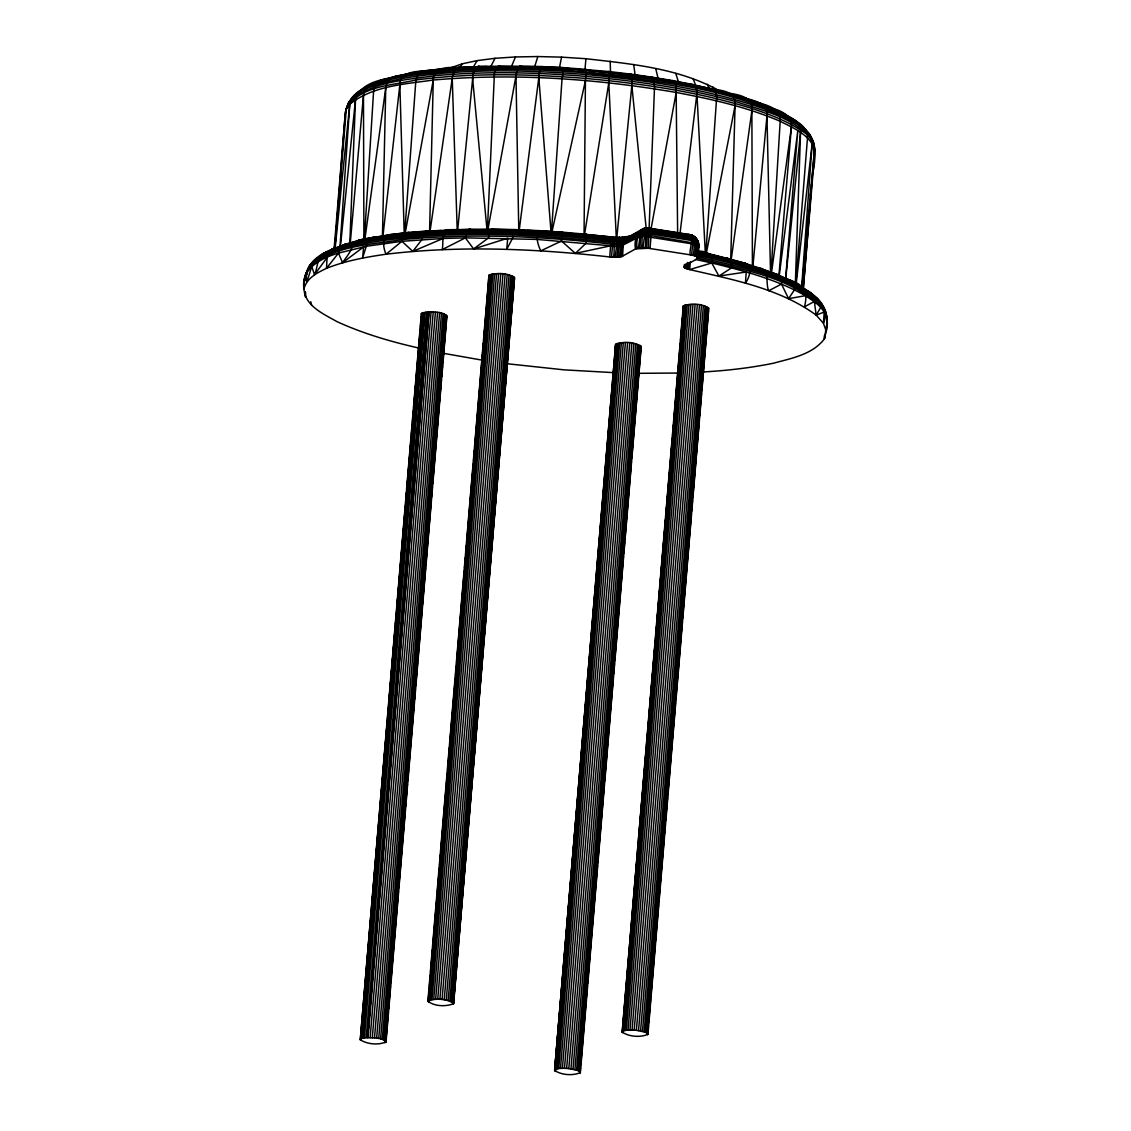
<?xml version="1.0" encoding="UTF-8"?>
<svg xmlns="http://www.w3.org/2000/svg" width="1131" height="1131" viewBox="0 0 1131 1131"><rect width="100%" height="100%" fill="white"/><g stroke="black" fill="none" stroke-linecap="round" stroke-linejoin="round"><path stroke-width="1.5" d="M698.279 247.519L698.732 247.166C699.608 241.398 695.395 235.418 689.514 234.527L648.784 228.109C638.025 226.568 633.558 240.012 635.509 248.919L621.796 256.596L609.736 256.949C535.571 248.693 460.374 245.356 386.109 254.206C365.864 257.133 345.563 260.766 326.463 268.33C317.231 272.84 306.345 278.113 303.956 289.14C305.342 306.289 323.834 314.093 336.868 321.572C363.051 333.588 390.831 341.703 418.88 348.051M698.732 247.166L697.997 241.242L695.254 239.744L647.907 232.124L638.69 232.59L623.181 240.875L610.881 240.988C548.563 233.806 485.623 230.837 422.966 234.838C385.94 238.98 345.139 239.8 313.329 261.515L306.982 281.633C302.839 263.382 322.589 251.69 337.151 247.717M801.582 288.221L812.185 143.481C813.09 134.66 804.367 129.231 798.896 124.254M815.493 297.312C823.778 303.051 827.92 313.612 823.439 323.254L826.224 331.227L824.428 338.833C812.468 354.653 791.347 358.301 773.35 363.249C750.136 367.957 726.569 370.643 702.917 371.972M819.692 302.981C828.486 309.116 826.987 321.769 826.224 331.227C830.776 314.927 820.795 297.085 805.922 290.483M635.509 248.919L648.346 248.255L690.292 254.843C692.13 255.436 699.099 255.776 697.346 258.688L683.887 266.393L684.835 268.047L689.698 269.588C733.128 279.739 779.344 288.348 816.144 315.082L824.202 312.085L823.439 323.254L816.144 315.082L813.938 298.117L810.46 292.505L789.82 280.135L775.852 273.942L758.731 268.245L771.399 273.023M584.063 234.089L585.434 80.598L586.339 69.359L563.945 67.704L562.036 78.873L551.391 233.24M795.333 283.895L800.55 132.369C801.851 121.385 789.353 116.747 781.549 113.114L784.433 114.881M778.906 275.752L791.417 126.799C792.492 114.924 778.708 109.226 768.967 107.841M826.196 327.651C829.659 317.104 822.407 307.448 814.179 301.567L804.452 306.84C808.693 290.964 803.137 283.641 786.936 279.187L800.281 286.709M814.179 301.567L805.399 295.686L788.576 298.683L781.493 284.079C782.214 279.046 778.538 273.08 772.982 273.617L777.633 275.681M770.55 273.645L766.959 115.899C768.981 102.836 752.949 100.475 744.071 97.832L761.7 103.84M382.448 236.308L385.756 87.794L386.717 83.553L390.124 78.59L395.2 76.244L423.913 70.815L460.105 67.309L457.631 67.676C447.989 67.026 432.961 66.955 433.272 80.032L404.969 234.386M429.582 231.615L433.272 80.032C514.308 72.907 596.164 78.718 676.211 92.459C711.555 99.118 746.997 107.063 780.178 121.286C793.071 127.874 809.103 134.278 814.56 148.91L803.293 288.659L814.603 154.169C817.049 127.86 785.578 117.864 766.238 109.58C708.303 88.967 646.918 80.244 585.943 74.519C524.643 69.853 462.438 68.157 401.618 78.605C380.963 83.708 347.811 87.723 345.209 114.302L334.112 249.103M752.412 266.025L751.875 110.668C753.585 89.9 722.426 95.683 710.777 88.6L690.999 84.585L694.165 85.108C705.687 92.134 737.652 84.712 735.079 105.664L730.739 258.815M349.832 242.896L355.502 99.57C361.793 78.251 393.008 78.901 410.454 73.232L391.679 77.474M742.77 263.071L706.295 253.443L745.216 263.254C753.161 266.902 749.231 277.972 745.428 283.16L746.234 272.006L718.906 276.063L711.752 262.972C713.576 254.701 705.56 250.432 697.983 251.28M648.346 248.255L654.524 86.62L653.464 78.463L650.975 77.36M487.447 229.395L494.445 72.752L496.226 67.959L498.644 65.881L521.151 66.333M679.985 233.834L697.078 92.247L696.371 88.614L694.165 85.108L673.072 81.107M677.639 233.58L676.098 86.295L674.712 82.026L673.228 80.711L651.682 77.106M611.518 257.133L613.228 237.1L609.651 237.001M770.989 273.645L780.178 121.286C781.832 109.792 768.684 105.635 760.089 103.133M364.267 240.903L373.583 91.314C373.824 84.373 380.483 78.067 387.565 79.721M609.736 256.949L610.867 242.458L610.203 236.817L586.226 234.485L616.791 237.595L631.847 85.588C631.508 82.577 633.614 74.886 629.826 74.349L652.94 77.657M339.979 247.336L349.776 104.208L350.836 99.924C374.078 81.39 405.817 79.976 434.078 75.805C484.52 71.055 535.345 72.299 585.787 76.385C636.046 80.852 686.22 88.161 734.98 101.366C761.757 110.202 792.619 116.818 811.846 139.071M705.801 253.839L716.701 96.644L715.838 92.968L713.18 89.377L692.115 84.415M404.587 234.357L415.741 82.125C416.024 76.866 419.488 70.391 425.51 70.772C415.996 71.564 400.077 71.578 399.851 84.712L382.914 236.322M584.6 234.145L608.789 82.846L609.1 73.727L608.195 71.776M795.814 283.923L807.492 137.954C808.114 124.82 792.407 119.476 783.5 113.581M812.652 173.396C816.172 157.774 817.43 138.434 800.564 130.164C785.663 120.31 768.783 114.09 751.931 108.463C697.968 91.738 641.758 83.524 585.618 78.421C529.237 73.967 472.263 72.61 416.052 79.948C392.74 85.518 359.008 85.489 346.326 109.142L334.776 248.877L345.209 114.302C346.312 102.313 354.993 91.484 366.246 87.511M611.037 410.85L611.291 407.301M612.196 396.783L612.451 393.249M615.533 356.336L615.83 352.815M785.522 279.654L797.807 130.701L779.217 275.78M333.942 248.24C325.813 251.11 327.142 261.671 326.463 268.33L338.494 253.09L340.007 248.24L343.357 244.904L359.008 240.352L391.156 234.584L372.269 237.581L369.879 239.037L367.377 242.911L362.57 258.009L363.645 246.883L342.566 262.745L338.494 253.09C321.868 257.925 300.606 268.132 303.956 289.14C300.422 255.436 342.41 247.788 367.377 242.911C447.848 229.65 530.128 233.721 610.867 242.458C625.966 247.067 636.004 228.702 651.131 233.99L694.335 240.931L698.548 242.882L698.294 245.752M446.929 315.719L386.053 1041.891C378.532 1045.341 367.165 1044.365 360.294 1039.742L421.368 313.598C426.246 310.912 446.999 310.968 445.996 317.09M360.549 1040.251L361.284 1031.458M361.581 1027.952L362.457 1017.405M362.754 1013.885L363.645 1003.353M363.942 999.832L364.677 991.053M364.974 987.533L365.85 976.986M366.147 973.48L368.07 950.634M368.367 947.128L369.243 936.581M369.54 933.061L371.463 910.229M371.76 906.709L372.636 896.162M372.933 892.656L373.824 882.109M374.121 878.603L374.856 869.81M375.153 866.304L376.029 855.757M376.326 852.237L377.217 841.704M377.514 838.184L378.249 829.405M378.546 825.884L379.422 815.338M379.719 811.832L381.642 788.986M381.939 785.48L382.829 774.933M383.112 771.413L385.035 748.581M385.332 745.06L386.222 734.514M386.505 731.008L387.396 720.461M387.693 716.955L388.428 708.162M388.725 704.655L391.821 667.757M392.118 664.236L393.008 653.69M393.305 650.184L395.214 627.337M395.511 623.817L396.401 613.285M396.698 609.765L398.607 586.932M398.904 583.412L399.794 572.866M400.091 569.36L400.968 558.813M401.265 555.293L402 546.513M402.297 542.993L405.393 506.094M405.69 502.588L406.58 492.042M406.877 488.535L408.786 465.689M409.083 462.169L409.973 451.637M410.27 448.116L411.147 437.57M411.444 434.064L412.179 425.27M412.476 421.764L413.366 411.217M413.663 407.711L415.572 384.865M415.869 381.345L416.759 370.812M417.056 367.292L418.965 344.446M419.262 340.94L420.152 330.393M420.449 326.887L421.326 316.341M360.294 1039.742L421.863 313.16M363.362 1014.408L363.659 1010.902M366.755 974.003L367.052 970.483M368.975 947.637L369.257 944.131M370.148 933.584L370.445 930.078M372.368 907.232L372.665 903.711M373.541 893.179L373.838 889.659M376.934 852.76L377.231 849.254M379.154 826.408L379.45 822.887M380.327 812.355L380.624 808.835M382.547 785.988L382.844 782.482M383.72 771.936L384.017 768.43M385.94 745.583L386.236 742.063M387.113 731.531L387.41 728.011M390.506 691.112L390.803 687.591M391.538 678.812L391.835 675.306M392.726 664.759L393.023 661.239M393.899 650.707L394.196 647.186M396.119 624.34L396.416 620.834M397.292 610.288L397.589 606.767M400.685 569.868L400.982 566.362M402.905 543.516L403.202 540.01M404.078 529.464L404.375 525.943M405.124 517.164L405.407 513.644M406.298 503.111L406.595 499.591M407.485 489.044L407.768 485.538M409.691 462.692L409.988 459.186M410.878 448.639L411.161 445.119M414.271 408.22L414.554 404.714M415.303 395.921L415.6 392.415M416.477 381.868L416.774 378.362M417.664 367.815L417.961 364.295M419.87 341.463L420.166 337.943M421.057 327.396L421.354 323.89M360.93 1038.823L361.779 1038.442L422.711 312.764M361.779 1038.442L362.952 1038.117L423.885 312.453M362.952 1038.117L364.422 1037.862L425.355 312.198M366.147 1037.707L427.08 312.043L367.575 1037.636L364.422 1037.862M368.07 1037.622L429.002 311.958L367.575 1037.636C373.527 1038.131 381.868 1037.169 386.053 1041.891M370.134 1037.636L431.081 311.972M372.297 1037.735L433.23 312.071M374.488 1037.919L435.421 312.241M446.01 230.187L470.722 229.437L447.678 229.72C440.793 233.226 443.861 243.787 442.122 249.626L465.378 237.863L536.857 239.404L610.669 245.795C625.726 250.121 635.806 231.784 651.032 237.326L692.865 243.971L698.916 246.77M376.637 1038.173L437.57 312.509M378.687 1038.512L439.62 312.849M380.567 1038.908L441.514 313.245M382.25 1039.361L443.182 313.697M383.663 1039.841L444.61 314.178M384.78 1040.35L445.713 314.687M385.063 1042.768L385.36 1039.248M386.236 1028.701L386.533 1025.195M387.424 1014.648L387.721 1011.128M388.456 1002.349L388.753 998.829M391.849 961.944L392.146 958.424M393.023 947.877L393.319 944.371M395.242 921.525L395.539 918.004M396.43 907.472L396.712 903.952M397.603 893.405L397.9 889.899M398.635 881.106L398.932 877.599M399.823 867.053L400.105 863.547M402.028 840.701L402.325 837.18M403.216 826.648L403.498 823.128M405.421 800.281L405.718 796.775M406.609 786.229L406.891 782.723M408.814 759.876L409.111 756.356M410.002 745.824L410.299 742.304M411.175 731.757L411.472 728.251M412.207 719.457L412.504 715.951M415.6 679.052L415.897 675.532M416.788 665L417.085 661.479M418.993 638.633L419.29 635.127M420.181 624.581L420.478 621.075M422.386 598.228L422.683 594.708M423.574 584.176L423.871 580.655M424.747 570.109L425.044 566.603M425.779 557.809L426.076 554.303M429.172 517.404L429.469 513.884M430.36 503.352L430.657 499.831M432.565 476.985L432.862 473.479M433.753 462.932L434.05 459.412M434.926 448.88L435.223 445.36M435.958 436.58L436.255 433.06M437.146 422.513L437.443 419.007M439.365 396.161L439.648 392.655M440.539 382.108L440.836 378.588M442.758 355.756L443.041 352.236M443.932 341.689L444.229 338.183M385.572 1040.873L446.505 315.21M385.742 1042.344L388.244 1012.485M388.541 1008.965L390.464 986.119M390.746 982.613L391.637 972.066M391.934 968.546L393.857 945.714M394.139 942.194L395.03 931.647M395.327 928.141L398.423 891.242M398.72 887.722L401.816 850.823M402.113 847.317L404.036 824.471M404.333 820.965L405.209 810.418M405.506 806.898L407.429 784.066M407.726 780.546L408.602 769.999M408.899 766.493L411.995 729.594M412.292 726.074L414.215 703.242M414.512 699.721L415.388 689.175M415.685 685.669L417.608 662.823M417.905 659.302L418.781 648.77M419.078 645.25L422.174 608.351M422.471 604.845L425.567 567.946M425.864 564.426L427.787 541.579M428.084 538.073L428.96 527.527M429.257 524.021L431.18 501.174M431.476 497.654L432.353 487.122M432.65 483.601L435.76 446.703M436.043 443.196L439.153 406.298M439.436 402.777L441.359 379.931M441.655 376.425L442.546 365.879M442.829 362.372L444.752 339.526M445.049 336.006L445.939 325.474M446.236 321.953L446.674 316.68M427.871 1001.458L488.931 275.314C496.622 272.472 508.229 272.769 514.563 277.943L453.616 1003.607C446.392 1006.873 433.484 1006.477 427.999 1000.977C435.689 998.136 447.296 998.433 453.616 1003.607M428.267 1000.2L429.144 989.667M429.441 986.147L430.331 975.601M430.628 972.095L432.537 949.248M432.834 945.742L433.724 935.196M434.021 931.675L435.93 908.843M436.227 905.323L437.117 894.777M437.414 891.27L439.323 868.424M439.62 864.918L440.51 854.372M440.807 850.851L441.684 840.319M441.981 836.799L442.73 828.019M443.013 824.499L446.123 787.6M446.406 784.094L447.296 773.547M447.593 770.027L449.516 747.195M449.799 743.675L450.689 733.128M450.986 729.622L452.909 706.776M453.206 703.256L454.082 692.723M454.379 689.203L455.27 678.657M455.567 675.15L456.302 666.371M456.599 662.851L459.695 625.952M459.992 622.432L460.868 611.899M461.165 608.379L463.088 585.533M463.385 582.027L464.261 571.48M464.558 567.974L465.449 557.427M465.746 553.907L466.481 545.128M466.778 541.608L467.654 531.075M467.951 527.555L469.874 504.709M470.171 501.203L473.267 464.304M473.564 460.784L474.44 450.251M474.737 446.731L476.66 423.885M476.957 420.379L477.833 409.832M478.13 406.326L479.021 395.779M479.318 392.259L480.053 383.48M480.35 379.959L483.446 343.061M483.743 339.554L484.619 329.008M484.916 325.488L486.839 302.656M487.136 299.135L488.026 288.603M488.309 285.083L488.931 275.314M428.493 1000.539L489.44 274.875M428.72 1002.476L429.172 997.217M431.236 972.618L431.519 969.097M432.268 960.318L432.565 956.798M433.442 946.251L433.739 942.745M434.629 932.198L434.926 928.692M436.835 905.846L437.132 902.326M438.022 891.793L438.319 888.273M440.228 865.427L440.525 861.921M441.415 851.374L441.712 847.868M444.808 810.969L445.105 807.449M445.84 798.67L446.137 795.15M447.014 784.603L447.31 781.097M448.201 770.55L448.498 767.03M450.407 744.198L450.704 740.678M451.594 730.145L451.891 726.625M453.8 703.779L454.096 700.273M454.987 689.726L455.284 686.206M457.193 663.374L457.49 659.854M458.38 649.307L458.677 645.801M459.412 637.007L459.709 633.501M460.586 622.955L460.882 619.449M461.773 608.902L462.07 605.382M463.979 582.55L464.275 579.03M465.166 568.483L465.463 564.977M468.559 528.078L468.856 524.558M469.591 515.778L469.888 512.258M470.779 501.726L471.062 498.205M471.952 487.659L472.249 484.153M474.172 461.307L474.455 457.801M475.345 447.254L475.642 443.734M477.565 420.902L477.862 417.381M478.738 406.835L479.035 403.329M482.131 366.43L482.428 362.91M483.163 354.13L483.46 350.61M484.351 340.078L484.648 336.557M485.524 326.011L485.821 322.505M487.744 299.658L488.041 296.138M488.917 285.606L489.214 282.086M429.342 1000.157L490.274 274.48M430.515 999.832L491.462 274.169M431.985 999.578L492.932 273.914M433.71 999.422L494.657 273.759M435.633 999.337L496.58 273.674M437.711 999.352L498.644 273.688M439.874 999.451L500.807 273.787M442.051 999.634L502.998 273.956M444.2 999.889L505.147 274.225M446.25 1000.228L507.197 274.564M448.145 1000.624L509.077 274.96M449.827 1001.076L510.76 275.413M451.241 1001.557L512.173 275.893M452.358 1002.066L513.29 276.402M452.923 1000.963L453.22 997.443M454.111 986.911L454.408 983.39M456.33 960.544L456.613 957.038M457.504 946.491L457.801 942.985M459.723 920.139L460.006 916.619M460.897 906.087L461.194 902.566M463.116 879.72L463.399 876.214M464.29 865.667L464.587 862.161M465.477 851.615L465.76 848.094M466.509 839.315L466.806 835.795M469.902 798.896L470.199 795.39M471.076 784.843L471.373 781.337M473.295 758.491L473.592 754.971M474.469 744.438L474.766 740.918M476.688 718.072L476.985 714.566M477.862 704.019L478.159 700.499M479.049 689.967L479.346 686.446M480.081 677.667L480.378 674.147M483.474 637.248L483.771 633.742M484.648 623.195L484.945 619.675M486.867 596.843L487.164 593.323M488.041 582.776L488.338 579.27M489.228 568.723L489.525 565.217M490.26 556.424L490.557 552.918M491.434 542.371L491.731 538.851M493.653 516.019L493.95 512.499M497.046 475.6L497.343 472.094M498.22 461.547L498.517 458.027M500.439 435.195L500.736 431.674M501.613 421.128L501.91 417.622M502.8 407.075L503.097 403.569M503.832 394.776L504.129 391.269M507.225 354.371L507.522 350.85M508.413 340.304L508.696 336.798M510.618 313.951L510.915 310.445M511.806 299.899L512.089 296.379M453.135 1002.589L514.068 276.925M453.305 1004.059L456.118 970.681M456.401 967.161L458.324 944.328M458.62 940.808L459.511 930.262M459.794 926.756L461.717 903.909M462.014 900.403L462.904 889.857M463.201 886.336L466.297 849.438M466.594 845.931L468.503 823.085M468.8 819.579L469.69 809.033M469.987 805.512L471.896 782.68M472.192 779.16L473.083 768.613M473.38 765.107L476.476 728.208M476.773 724.688L479.869 687.789M480.166 684.283L480.901 675.49M481.198 671.984L482.075 661.437M482.372 657.917L483.262 647.384M483.559 643.864L485.468 621.018M485.765 617.512L486.655 606.965M486.952 603.459L490.048 566.56M490.345 563.04L493.441 526.141M493.738 522.635L495.661 499.789M495.944 496.269L496.834 485.736M497.131 482.216L499.054 459.37M499.337 455.864L500.227 445.317M500.524 441.811L503.62 404.912M503.917 401.392L505.84 378.546M506.137 375.04L507.013 364.493M507.31 360.973L509.233 338.141M509.53 334.62L510.406 324.088M510.703 320.568L512.626 297.722M512.923 294.216L513.799 283.669M453.559 1003.112L514.506 277.434M613.299 257.246C615.278 252.51 612.479 240.818 616.791 237.595M615.052 257.303L617.639 239.051L619.194 237.411L626.701 237.51L621.23 237.666L619.166 240.083L616.72 257.288M618.261 257.204C617.78 248.933 618.629 234.81 630.405 236.591L624.623 237.241M619.647 257.062C620.156 250.474 618.996 236.987 628.963 236.648M620.834 256.85C621.032 249.739 620.566 237.001 630.603 236.209L622.658 238.104L610.627 237.736C536.66 229.494 461.561 226.101 387.537 235.502C377.075 239.715 360.902 235.29 353.07 244.607C351.246 251.492 346.425 256.794 342.566 262.745M621.796 256.596C622.163 249.583 621.414 238.485 630.193 236.11L629.076 236.591M622.517 256.285C623.421 249.866 621.767 240.592 628.666 236.789M641.249 346.411L580.373 1072.57C572.894 1075.949 561.428 1075.157 554.628 1070.421L615.561 344.757C622.036 340.982 636.781 341.619 640.994 347.373L638.492 377.245M554.628 1070.421L615.688 344.276M554.869 1070.93L555.901 1058.63M556.198 1055.124L558.12 1032.278M558.417 1028.758L559.294 1018.225M559.591 1014.705L561.513 991.859M561.81 988.353L564.906 951.454M565.203 947.934L568.299 911.035M568.596 907.529L569.473 896.982M569.77 893.476L571.692 870.63M571.989 867.109L575.085 830.211M575.382 826.704L578.478 789.806M578.775 786.285L579.652 775.753M579.949 772.233L581.871 749.386M582.168 745.88L583.059 735.334M583.342 731.814L585.264 708.981M585.561 705.461L588.657 668.562M588.954 665.056L592.05 628.157M592.347 624.637L593.238 614.091M593.521 610.584L595.443 587.738M595.74 584.232L596.631 573.686M596.928 570.165L598.836 547.333M599.133 543.813L602.229 506.914M602.526 503.408L605.622 466.509M605.919 462.989L606.81 452.442M607.107 448.936L607.842 440.143M608.139 436.637L609.015 426.09M609.312 422.584L611.235 399.738M611.532 396.218L612.408 385.685M612.705 382.165L614.628 359.319M614.925 355.813L615.561 344.757M554.755 1069.94L616.183 343.838M555.477 1071.453L555.915 1066.18M559.011 1029.281L559.308 1025.775M561.23 1002.928L561.527 999.408M562.418 988.876L562.701 985.355M564.623 962.509L564.92 959.003M565.811 948.457L566.094 944.951M569.204 908.052L569.487 904.531M572.597 867.633L572.894 864.126M573.629 855.333L573.926 851.827M574.802 841.28L575.099 837.76M575.99 827.228L576.287 823.707M578.195 800.861L578.492 797.355M579.383 786.808L579.68 783.302M582.776 746.403L583.073 742.883M586.169 705.984L586.466 702.464M588.374 679.632L588.671 676.112M589.562 665.579L589.859 662.059M591.767 639.213L592.064 635.707M592.955 625.16L593.252 621.64M596.348 584.741L596.645 581.235M598.553 558.389L598.85 554.883M599.741 544.336L600.038 540.816M601.946 517.984L602.243 514.464M603.134 503.917L603.431 500.411M605.354 477.565L605.636 474.059M606.527 463.512L606.824 459.992M609.92 423.093L610.217 419.587M555.25 1069.502L556.099 1069.12L617.031 343.456M556.099 1069.12L557.272 1068.795L618.205 343.131M557.272 1068.795L558.742 1068.555L619.689 342.891M558.742 1068.555L560.467 1068.385L621.4 342.721M560.467 1068.385L562.39 1068.314L623.337 342.651M562.39 1068.314L564.468 1068.314L625.401 342.651M564.468 1068.314L566.631 1068.413L627.564 342.75M636.23 248.608C634.208 239.602 638.775 225.14 650.24 229.183L690.433 235.531C693.939 235.446 698.336 239.136 697.53 242.26M637.205 248.339C635.339 240.762 639.312 224.829 649.816 228.547L651.131 233.99L650.085 248.495M580.373 1072.57L577.998 1070.534L568.808 1068.597L629.755 342.933M638.393 248.141L640.627 232.18L643.355 228.971L647.667 228.01L646.564 248.071M570.957 1068.866L631.89 343.202M639.793 247.986C641.008 242.486 638.492 228.01 647.95 228.024M641.334 247.915C643.157 243.462 639.651 228.08 648.204 228.292L690.009 234.895C699.665 236.308 696.738 250.022 695.933 256.256M573.007 1069.191L633.94 343.527M643.016 247.901L645.137 230.696L647.13 227.995L649.816 228.547M574.901 1069.587L635.834 343.923M644.769 247.958C647.116 243.646 643.468 230.159 648.784 228.109M576.584 1070.039L637.516 344.375M577.998 1070.534L638.93 344.87M579.114 1071.043L640.047 345.379M579.68 1069.94L579.977 1066.42M580.712 1057.641L581.009 1054.12M581.9 1043.574L582.196 1040.068M583.073 1029.521L583.37 1026.001M584.105 1017.221L584.402 1013.701M585.293 1003.169L585.589 999.648M587.498 976.816L587.795 973.296M588.686 962.75L588.982 959.244M590.891 936.397L591.188 932.877M592.079 922.345L592.375 918.824M593.252 908.278L593.549 904.772M594.298 895.978L594.581 892.472M595.471 881.926L595.768 878.419M597.691 855.573L597.974 852.053M598.865 841.521L599.161 838M601.084 815.154L601.367 811.648M602.258 801.101L602.554 797.595M603.445 787.049L603.728 783.529M604.477 774.749L604.76 771.229M605.65 760.696L605.947 757.176M606.838 746.63L607.121 743.124M607.87 734.33L608.167 730.824M609.043 720.277L609.34 716.771M611.263 693.925L611.56 690.405M612.437 679.872L612.733 676.352M614.656 653.506L614.953 650M615.83 639.453L616.126 635.933M617.017 625.401L617.314 621.88M618.049 613.101L618.346 609.581M619.223 599.048L619.519 595.528M620.41 584.981L620.707 581.475M621.442 572.682L621.739 569.176M622.615 558.629L622.912 555.109M624.835 532.277L625.132 528.757M626.009 518.21L626.305 514.704M628.228 491.858L628.525 488.352M629.402 477.805L629.698 474.285M630.589 463.752L630.886 460.232M631.621 451.453L631.918 447.933M632.795 437.386L633.091 433.88M635.014 411.034L635.311 407.528M636.188 396.981L636.484 393.461M638.407 370.629L638.704 367.108M639.581 356.562L639.877 353.056M579.892 1071.566L640.825 345.902M580.062 1073.036L580.5 1067.763M580.797 1064.243L586.112 1000.992M586.409 997.485L587.286 986.939M587.583 983.419L590.693 946.52M590.976 943.014L594.086 906.115M594.369 902.595L597.479 865.696M597.762 862.19L599.684 839.343M599.981 835.837L600.872 825.291M601.169 821.77L604.265 784.872M604.562 781.365L607.658 744.467M607.955 740.946L609.863 718.114M610.16 714.594L611.051 704.048M611.348 700.541L613.256 677.695M613.553 674.175L614.444 663.643M614.741 660.122L617.837 623.223M618.134 619.717L623.435 556.452M623.732 552.946L624.623 542.399M624.92 538.893L626.828 516.047M627.125 512.527L628.016 501.994M628.313 498.474L631.409 461.575M631.706 458.069L634.802 421.17M635.099 417.65L637.022 394.804M637.304 391.298L638.195 380.751M684.198 267.623L684.467 264.428M684.835 268.047L685.103 264.852M685.739 268.471L686.135 263.679M708.826 308.127L647.95 1034.285C640.386 1037.721 629.076 1036.759 622.206 1032.136L683.265 305.992C690.461 303.278 704.26 303.136 708.572 309.088M622.446 1032.645L623.775 1016.84M624.072 1013.319L624.807 1004.54M625.104 1001.02L628.2 964.121M628.497 960.615L629.373 950.068M629.67 946.548L631.593 923.716M631.89 920.196L632.766 909.649M633.063 906.143L633.954 895.596M634.251 892.09L634.986 883.297M635.283 879.791L636.159 869.244M636.456 865.724L637.347 855.192M637.644 851.671L638.379 842.892M638.676 839.372L641.772 802.473M642.069 798.953L642.959 788.42M643.242 784.9L645.165 762.068M645.462 758.548L646.352 748.001M646.635 744.495L647.526 733.948M647.823 730.428L648.558 721.649M648.855 718.128L649.745 707.596M650.028 704.076L651.951 681.23M652.248 677.723L653.138 667.177M653.421 663.671L655.344 640.825M655.641 637.304L656.531 626.772M656.828 623.252L658.737 600.405M659.034 596.899L659.924 586.353M660.221 582.847L661.098 572.3M661.395 568.78L662.13 560.001M662.427 556.48L665.523 519.581M665.82 516.075L666.71 505.529M667.007 502.023L668.916 479.176M669.213 475.656L670.103 465.124M670.4 461.604L672.309 438.757M672.606 435.251L673.496 424.705M673.793 421.199L674.67 410.652M674.967 407.132L675.702 398.352M675.999 394.832L679.095 357.933M679.392 354.427L680.282 343.881M680.579 340.36L682.488 317.528M682.785 314.008L683.265 305.992M622.206 1032.136L683.76 305.554M686.87 268.867L687.408 262.491M623.492 1027.895L623.789 1024.389M626.885 987.49L627.182 983.97M627.917 975.191L628.214 971.67M629.105 961.124L629.387 957.618M630.278 947.071L630.575 943.565M632.498 920.719L632.795 917.199M633.671 906.666L633.968 903.146M637.064 866.247L637.361 862.741M639.284 839.895L639.581 836.375M640.457 825.842L640.754 822.322M642.677 799.476L642.974 795.97M643.85 785.423L644.147 781.903M646.07 759.071L646.366 755.55M647.243 745.018L647.54 741.498M650.636 704.599L650.933 701.079M651.668 692.299L651.965 688.779M652.856 678.247L653.153 674.726M654.029 664.18L654.326 660.674M656.249 637.827L656.545 634.321M657.422 623.775L657.719 620.255M659.642 597.422L659.939 593.902M660.815 583.356L661.112 579.85M664.208 542.951L664.505 539.43M665.254 530.651L665.537 527.131M666.428 516.598L666.725 513.078M667.615 502.532L667.898 499.025M669.821 476.179L670.118 472.673M671.008 462.127L671.291 458.606M674.401 421.707L674.684 418.201M676.607 395.355L676.904 391.835M677.794 381.303L678.077 377.782M678.826 369.003L679.123 365.483M680 354.95L680.297 351.43M681.187 340.883L681.484 337.377M683.393 314.531L683.69 311.011M622.828 1031.218L623.676 1030.836L684.608 305.172M688.199 269.249L688.737 262.859M623.676 1030.836L624.849 1030.511L685.782 304.847M690.292 254.843C688.751 250.29 695.014 237.001 688.397 234.64C699.396 234.485 699.071 249.442 696.837 256.68M690.362 261.614L689.698 269.588L711.752 262.972C743.873 270.804 776.389 279.385 805.399 295.686M624.849 1030.511L626.32 1030.27L687.252 304.607M691.932 255.139C690.885 249.739 696.654 237.383 688.977 234.456M626.32 1030.27L628.044 1030.101L688.977 304.437M693.444 255.479C693.331 250.319 698.011 234.994 688.397 234.64C698.802 234.668 695.508 249.909 694.787 255.846M628.044 1030.101L629.967 1030.03L690.9 304.366M629.967 1030.03L632.045 1030.03L692.978 304.366M697.346 258.688C698.209 252.298 701.757 236.676 690.787 236.407L649.364 229.89L640.273 230.356M697.799 258.335L698.817 244.607L697.799 243.773L651.131 235.616C635.933 230.13 625.867 248.467 610.797 244.07C541.622 236.209 471.599 233.085 402.169 239.588C370.176 244.96 331.595 245.088 307.491 269.786M632.045 1030.03L634.194 1030.129L695.141 304.465M647.95 1034.285L645.575 1032.25L636.385 1030.313L697.318 304.649M638.534 1030.581L699.467 304.918M640.584 1030.907L701.517 305.243M642.479 1031.302L703.411 305.639M644.147 1031.755L705.094 306.091M645.575 1032.25L706.507 306.586M646.678 1032.759L707.624 307.095M647.554 1028.136L647.851 1024.615M648.586 1015.836L648.883 1012.316M651.979 975.417L652.276 971.911M653.153 961.364L653.449 957.858M655.372 935.012L655.669 931.492M656.545 920.959L656.842 917.439M657.733 906.892L658.03 903.386M658.765 894.593L659.062 891.087M659.953 880.54L660.235 877.034M661.126 866.487L661.423 862.967M662.158 854.188L662.455 850.668M665.551 813.769L665.848 810.263M666.739 799.716L667.021 796.21M668.944 773.364L669.241 769.843M670.132 759.311L670.429 755.791M671.305 745.244L671.602 741.738M672.337 732.945L672.634 729.438M673.525 718.892L673.822 715.372M675.73 692.54L676.027 689.019M676.918 678.487L677.215 674.967M679.123 652.12L679.42 648.614M680.311 638.068L680.608 634.548M682.516 611.715L682.813 608.195M683.704 597.649L684.001 594.143M684.877 583.596L685.174 580.09M685.909 571.296L686.206 567.79M689.302 530.891L689.599 527.371M690.49 516.825L690.787 513.318M692.695 490.472L692.992 486.966M693.883 476.42L694.18 472.899M696.088 450.067L696.385 446.547M697.276 436L697.573 432.494M698.449 421.948L698.746 418.442M699.481 409.648L699.778 406.142M702.888 369.243L703.171 365.723M704.062 355.176L704.359 351.67M706.281 328.824L706.564 325.318M707.455 314.771L707.752 311.251M647.469 1033.282L708.402 307.618M647.639 1034.752L648.374 1025.958M648.671 1022.452L650.594 999.606M650.876 996.1L651.767 985.553M652.064 982.033L653.987 959.201M654.269 955.681L655.16 945.134M655.457 941.628L658.553 904.729M658.85 901.209L661.946 864.31M662.243 860.804L664.166 837.958M664.462 834.452L665.339 823.905M665.636 820.385L667.559 797.553M667.856 794.033L668.732 783.486M669.029 779.98L672.125 743.081M672.422 739.561L675.518 702.662M675.815 699.156L677.738 676.31M678.035 672.789L678.911 662.257M679.208 658.737L681.131 635.891M681.428 632.385L682.304 621.838M682.601 618.332L685.697 581.433M685.994 577.913L687.917 555.067M688.214 551.56L689.09 541.014M689.387 537.508L691.31 514.662M691.606 511.141L692.483 500.609M692.78 497.089L695.89 460.19M696.173 456.684L699.283 419.785M699.566 416.265L701.489 393.418M701.785 389.912L702.676 379.366M702.959 375.845L704.882 353.013M705.179 349.493L706.069 338.961M706.352 335.44L708.43 310.841M585.024 69.09L585.915 58.713C630.617 63.887 677.738 68.03 717.888 89.999M610.669 245.795L575.368 253.401L561.499 241.016L562.588 232.166L527.414 230.399M350.115 244.607L363.475 95.258C363.843 89.575 368.14 84.274 373.88 83.383M801.837 288.235L814.56 148.91C814.532 139.424 807.859 130.885 800.861 125.145M334.352 249.117L335.327 238.627M335.653 235.121L336.473 226.37M336.967 221.125L337.618 214.127M338.268 207.129L338.763 201.884M339.569 193.132L339.894 189.64M752.921 266.082L766.959 115.899M457.673 229.975L473.196 73.232L475.289 68.425L478.243 66.333L500.354 66.262M519.27 229.904L538.808 77.686C539.643 74.787 538.837 66.913 542.555 66.941L477.197 66.687L457.631 67.676L454.464 70.772L452.527 76.286L429.992 231.657M335.073 248.905L349.776 104.208C373.089 85.631 404.912 84.203 433.272 80.032M785.649 279.654L800.55 132.369M810.333 196.101L810.87 190.856M811.408 185.625L812.298 176.888M340.332 247.378L355.502 99.57M613.186 237.425L616.522 237.326M487.942 229.437L516.556 72.836L518.592 67.012L520.529 65.966M586.296 69.67L608.69 71.507M796.167 283.938L812.185 143.481M522.423 230.173L514.591 229.876L512.484 238.344L506.716 249.357L507.706 238.231L473.62 248.947L465.378 237.863L466.764 231.827L469.323 229.141L492.918 229.395L426.147 231.12L422.966 234.838L421.863 239.616L412.787 251.393L401.943 241.299L366.656 246.233L338.494 253.09M388.682 234.923L408.927 232.449L389.898 234.612C381.387 236.775 383.197 248.382 386.109 254.206L401.943 241.299L403.866 235.234L406.708 232.76L449.403 230.003M771.384 273.66L791.417 126.799M364.889 239.221L385.756 87.794M731.305 258.872L751.875 110.668M825.687 330.846L824.428 338.833L824.287 335.808M651.103 228.589L676.211 92.459M706.225 253.895L735.079 105.664M559.138 69.161L561.57 57.144L585.915 58.713M347.33 107.996L348.447 102.864L354.795 94.707M551.659 233.269L585.434 80.598M421.368 313.598L421.481 314.588M311.689 266.421L314.531 274.663C318.08 267.637 316.581 254.079 326.831 252.171L324.215 254.023M534.327 67.733L537.861 56.55L561.57 57.144M305.497 280.7L306.063 279.018M307.773 270.507L309.922 265.191L325.191 252.595M310.12 266.633L311.195 263.99M511.41 66.545L515.482 56.946L537.861 56.55M689.995 234.739L691.889 235.488L688.397 234.64M690.179 234.937L694.575 237.779L693.275 235.927L690.108 234.81L694.886 237.1L695.777 239.122M697.94 241.949L696.357 239.009L691.055 237.524L649.448 230.978L639.057 231.516M491.137 65.867L495.039 58.303L515.482 56.946M305.893 273.476L306.713 271.921L306.798 274.677M472.871 67.803L477.155 60.607L495.039 58.303M816.144 315.082L820.767 307.448C820.3 293.933 802.063 289.988 793.1 283.358C762.464 269.093 729.523 260.639 696.583 253.598M460.416 66.701L462.339 63.788L477.155 60.607M788.576 298.683L794.457 289.833L794.485 288.094L793.1 283.358L788.434 279.527M354.102 97.082L356.618 93.477M346.326 109.142L349.776 104.208M314.531 274.663L327.396 257.161M351.868 97.973C368.975 79.594 396.274 77.516 419.573 73.02C467.16 66.729 515.368 67.082 563.21 69.839C642.465 77.346 726.328 83.341 797.397 122.36M313.329 261.515C344.177 237.892 386.533 238.118 423.616 233.566C486.033 229.565 548.761 232.534 610.853 239.687L625.217 239.249L644.811 228.321L648.204 228.292L643.186 228.745L626.348 238.132L610.754 238.599C521.73 229.904 429.596 223.118 342.071 245.795M539.077 230.908C534.779 234.866 538.271 246.233 540.83 250.842L561.499 241.016M314.503 260.215L308.876 266.591L305.328 275.144L305.455 279.315M312.651 263L317.033 257.995L320.285 256.822M492.367 229.098L489.78 231.784L488.578 237.821L473.62 248.947M575.368 253.401L586.169 243.151L586.353 234.23M361.948 89.858L364.168 88.062M690.08 235.05L691.833 235.616M315.62 258.957L317.033 257.995M718.906 276.063L731.559 267.863C732.125 263.862 730.372 257.387 725.24 258.122M358.866 91.625C387.905 75.636 422.146 73.868 454.464 70.772C498.304 68.044 542.315 69.288 586.07 72.893C658.143 81.234 734.245 87.921 798.642 124.042M781.493 284.079L768.783 290.738C765.305 284.249 769.787 272.218 761.403 268.499M322.278 254.221L335.511 247.845M356.251 241.327L359.008 240.352M646.494 228.165L648.204 228.292L643.511 228.603M412.787 251.393L443.069 238.471L465.378 237.863M369.964 84.754L383.565 79.622M375.973 83.227L383.96 80.117M332.472 248.905L347.839 243.801L331.129 249.824M621.23 237.666L625.655 237.241M451 67.733L462.339 63.788M426.147 231.12L440.949 230.47M379.818 80.909L397.08 76.145M385.558 79.495L395.44 76.625M343.357 244.904L358.895 240.719M439.295 69.189L446.787 68.864M372.269 237.581L376.34 237.439L373.145 238.118M344.771 244.268L346.27 243.9M671.446 80.782L673.228 80.711M357.58 240.705L373.598 237.256M361.962 240.493L365.157 239.814M405.421 74.476C514.011 58.487 625.881 68.68 732.082 94.891M422.146 71.903L425.454 71.366M379.549 236.916L382.773 236.393M385.996 235.87L389.205 235.361M422.358 71.211L442.122 68.793M430.402 70.702L435.336 70.108M440.27 69.528L443.55 69.132M394.026 234.64L400.445 233.877M403.654 233.495L408.461 232.915M631.819 235.686L633.501 235.531M406.708 232.76L428.112 230.823M413.536 232.421L422.188 231.685M401.943 241.299L443.069 238.471M451.651 68.468L459.737 67.789M730.895 93.958L711.031 89.137M458.847 67.309L487.023 66.545M468.262 67.309L480.35 66.701M563.945 67.704L541.268 66.927M677.257 373.046L637.658 373.329M626.956 237.001L628.214 236.973M618.657 237.68L623.619 237.68M447.678 229.72L448.54 229.72M478.243 66.333L479.304 66.333M622.022 237.383L622.813 237.383M469.323 229.141L470.029 229.141M498.644 65.881L499.506 65.895M619.194 237.411L620.283 237.708L615.957 237.609M491.815 229.098L515.383 229.593M491.264 229.367L515.764 229.89M519.878 65.966L542.145 66.573M616.239 237.326L619.746 237.411M613.85 372.65L564.115 369.851L507.635 363.786M514.987 229.593L538.865 230.625M514.591 229.876L586.522 234.569M541.707 66.573L564.157 67.704M538.639 230.625L562.588 232.166M563.705 68.072L631.155 74.561M634.194 1030.129L636.385 1030.313M566.631 1068.413L568.808 1068.597M562.517 232.18L586.452 234.258M608.464 71.465L630.759 74.137M648.515 228.066L649.321 228.193M630.32 74.066L652.347 77.205M482.06 360.125L442.589 353.169M652.686 77.643L674.019 81.192M710.777 88.6L712.035 88.812M745.216 263.254L744.028 263.014L762.619 269.037M672.351 80.57L693.19 84.585M698.788 251.69L709.095 253.924M698.718 252.199L747.337 264.498M697.714 252.793C733.807 260.78 770.423 269.772 802.982 287.839M696.936 254.942C739.264 265.432 785.762 273.349 819.961 302.345M697.148 256.454C740.805 268.386 793.128 274.253 824.796 309.767M697.205 258.094C740.946 270.055 793.354 275.922 825.065 311.492M695.508 259.466L711.752 262.972M797.468 284.814L800.494 285.846M707.285 253.316L728.435 258.688M726.371 258.038L746.333 263.749M728.152 93.081L747.124 98.793M728.237 93.647L763.142 104.858M744.368 263.58L778.354 275.342M743.986 98.411L754.999 102.228M760.089 268.245L777.167 274.522M758.364 102.78L776.036 110.117M774.438 273.645L791.092 280.983M780.729 277.053L785.381 279.117M772.742 108.307L786.978 115.489M772.416 108.647L780.022 112.379M799.023 285.196L811.662 293.65M693.416 236.478L697.134 240.338M794.16 119.759L804.212 127.831M796.238 122.12L805.512 129.556M807.562 290.907L811.379 294.329M816.907 298.273C823.212 305.017 827.864 313.344 826.704 322.703M812.482 140.385L813.514 142.365M713.053 87.087L714.439 90.141M808.806 133.26L811.139 138.59M707.271 84.217L709.363 89.01M693.077 78.619L695.494 84.853M675.744 73.374L678.317 81.474M655.754 68.638L658.143 78.788M310.799 301.751L311.576 305.144M633.685 64.538L635.057 74.49M631.847 85.588L646.183 228.405M472.504 77.445L486.966 229.409M538.808 77.686L551.136 233.24M697.064 96.517L705.362 253.853M608.789 82.846L616.296 237.736M452.244 78.463L457.207 229.961M610.189 61.201L610.486 71.705M399.851 84.712L404.234 234.329M305.384 291.826L305.497 297.015L305.398 292.151M516.005 77.049L518.761 229.89M363.475 95.258L363.913 240.917M613.61 379.168L613.313 382.688L613.624 379.182"/></g></svg>
